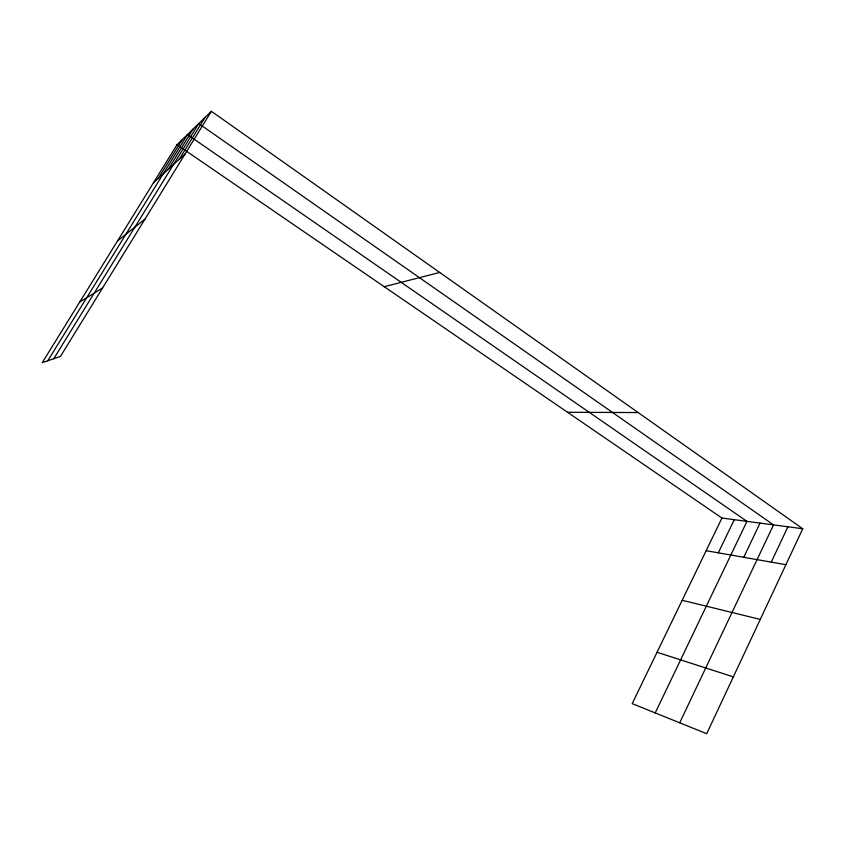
<?xml version="1.0" encoding="UTF-8"?>
<svg xmlns="http://www.w3.org/2000/svg" width="845" height="845" viewBox="0 0 845 845"><rect width="100%" height="100%" fill="white"/><g stroke="black" fill="none" stroke-linecap="round" stroke-linejoin="round"><path stroke-width="1.27" d="M802.75 528.759L706.705 733.713L632.208 703.631L721.947 518.048L802.75 528.759L211.377 111.286L176.996 144.738L42.25 362.674L60.417 356.453L211.377 111.286M771.253 562.126L787.91 526.794M679.718 722.824L773.545 524.893L198.755 123.571L53.721 358.745M743.748 557.288L760.046 523.097M655.213 712.927L746.959 521.365L187.453 134.566L47.753 360.794M718.313 552.82L734.263 519.686M168.187 169.38L192.987 129.169M179.182 159.346L204.934 117.55M158.173 178.506L182.129 139.752M153.452 182.816L185.118 153.927M117.561 240.878L144.97 219.119M79.757 302.014L102.594 287.955M384.221 286.698L439.696 272.46M567.544 412.286L638.133 412.55M706.166 550.687L785.903 564.703M682.19 600.277L760.268 619.406M657.051 652.277L733.344 676.866M176.996 144.738L721.947 518.048"/></g></svg>
